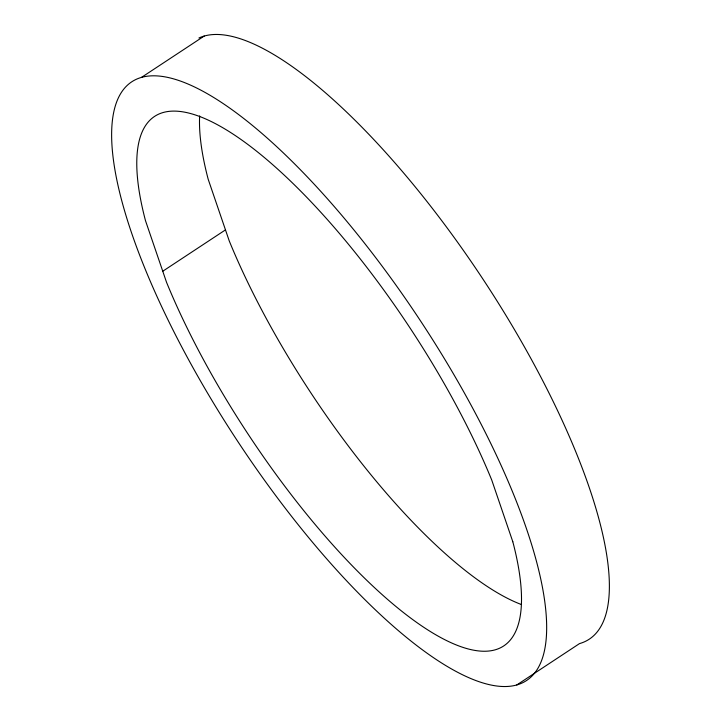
<?xml version="1.0" encoding="UTF-8"?>
<svg xmlns="http://www.w3.org/2000/svg" width="721" height="721" viewBox="0 0 721 721"><rect width="100%" height="100%" fill="white"/><g stroke="black" fill="none" stroke-linecap="round" stroke-linejoin="round"><path stroke-width="1.08" d="M141.496 77.399L204.214 36.05M162.757 271.231L225.475 229.882M516.786 684.95A358.571 109.457 56.6 0 0 330.56 202.331A358.571 109.457 56.6 0 0 140.072 256.243A358.571 109.457 56.6 0 0 516.786 684.95L579.504 643.601A358.571 109.457 56.6 0 0 497.111 301.108A358.571 109.457 56.6 0 0 198.942 37.988M521.022 604.387A317.141 96.812 56.6 0 1 229.251 240.94L208.189 179.259A317.141 96.812 56.6 0 1 199.636 115.892M512.811 541.741L491.749 480.06A317.141 96.812 56.6 0 0 248.457 144.912A317.141 96.812 56.6 0 0 145.471 220.608L166.533 282.29A317.141 96.812 56.6 0 0 409.825 617.437A317.141 96.812 56.6 0 0 512.811 541.741"/></g></svg>
